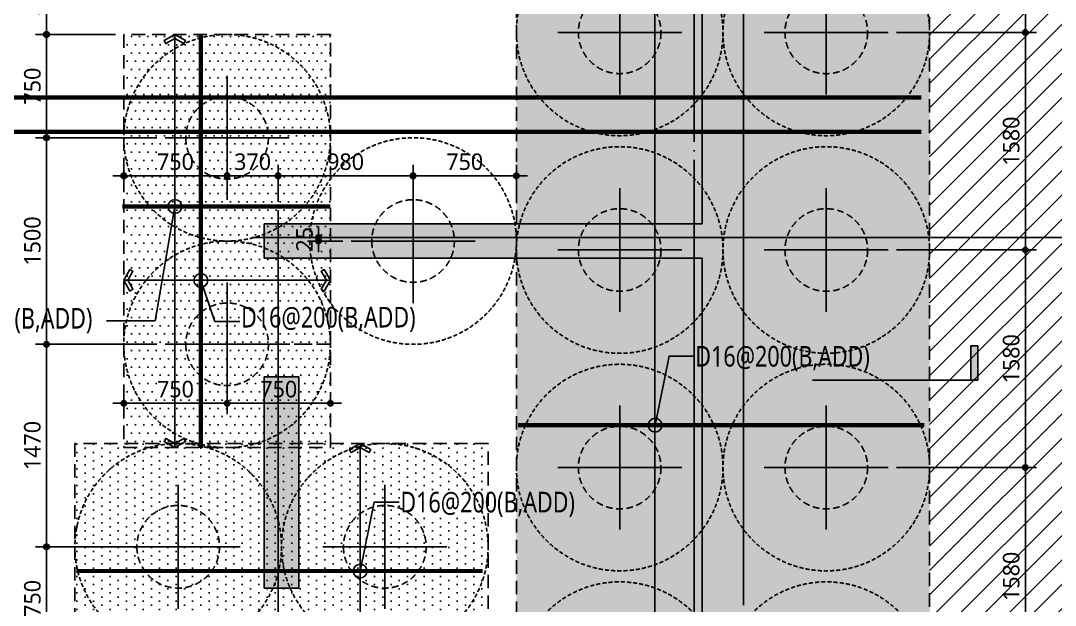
# Model space of a CAD drawing. Header units: millimetres. Extents: x 262481 to 2519995, y -394348 to 364571.
# Drawn here: x 568176 to 575687, y -72152 to -67907 of the extents above; entities that cross this region are included whole.
import ezdxf
from ezdxf.enums import TextEntityAlignment as Align
from ezdxf.xclip import XClip

# ---------------------------------------------------------------- set-up
doc = ezdxf.new("R2010")
doc.units = ezdxf.units.MM
doc.header["$LTSCALE"] = 65
doc.header["$XCLIPFRAME"] = 0
for name, pattern in [('CEN', [62, 60, -1, 0, -1]), ('HID', [2.5, 2, -0.5]), ('HID2', [7.5, 6, -1.5]), ('XS-기초$0$CEN', [62, 60, -1, 0, -1]), ('XS-기초$0$HID', [2.3, 1.5, -0.8])]:
    doc.linetypes.add(name, pattern=pattern)
doc.layers.get('Defpoints').update_dxf_attribs({"color": 145})
for name, color, linetype in [('BAR-B', 2, 'HID2'), ('BAR-T', 2, 'Continuous'), ('CEN', 1, 'CEN'), ('DIM', 7, 'Continuous'), ('DOT', 3, 'Continuous'), ('HAT', 5, 'Continuous'), ('LEADER', 7, 'Continuous'), ('PI', 4, 'HID'), ('SEC', 11, 'Continuous'), ('T', 1, 'Continuous'), ('XS-기초$0$252', 252, 'Continuous'), ('XS-기초$0$CEN', 1, 'XS-기초$0$CEN'), ('XS-기초$0$PILE', 3, 'XS-기초$0$HID'), ('XS-기초$0$WALL', 11, 'Continuous'), ('XS-기초$0$기초연단', 3, 'Continuous'), ('XS-기초$0$보강구간', 6, 'XS-기초$0$HID')]:
    doc.layers.add(name, color=color, linetype=linetype)
doc.layers.add('XS-기초$0$DEFPOINT', color=144, linetype='Continuous', plot=False)
doc.styles.add('맑은고딕', font='malgun.ttf')
doc.dimstyles.new('DIM_40', dxfattribs={"dimscale": 40, "dimtxt": 3, "dimasz": 1, "dimexe": 2, "dimexo": 1.5, "dimgap": 1, "dimtad": 1, "dimdec": 0, "dimzin": 0, "dimdsep": 46, "dimtxsty": '맑은고딕', "dimblk1": 'DIMDOT', "dimblk2": 'DIMDOT', "dimsah": 1, "dimcen": 0.09, "dimdle": 2, "dimclrd": 7, "dimclre": 7, "dimclrt": 6, "dimadec": 0, "dimazin": 0, "dimtfac": 1, "dimtdec": 0, "dimtix": 1, "dimtmove": 2, "dimatfit": 3, "dimldrblk": 'DIMDOT', "dimfxl": 0, "dimtolj": 1, "dimtzin": 0, "dimarcsym": 0})

# ---------------------------------------------------------------- blocks, each defined once
blk = doc.blocks.new('XS-기초$0$PILE-600')
at = {"layer": 'XS-기초$0$DEFPOINT', "color": 173, "linetype": 'XS-기초$0$HID', "ltscale": 0.3}
blk.add_circle((0, 0), 750, dxfattribs=at)
at = {"layer": 'XS-기초$0$PILE', "linetype": 'Continuous'}
for p, q in [((0, -450), (0, 450)), ((-450, 0), (450, 0))]:
    blk.add_line(p, q, dxfattribs=at)
at = {"layer": 'XS-기초$0$PILE', "ltscale": 0.5}
blk.add_circle((0, 0), 300, dxfattribs=at)
blk = doc.blocks.new('XS-기초$0$A$C762E058C')
at = {"layer": 'XS-기초$0$252'}
h = blk.add_hatch(color=256, dxfattribs=at)
h.dxf.hatch_style = 1
h.paths.add_polyline_path([(124805, -55785), (124805, -55985), (123925, -55985), (123925, -56285), (125305, -56285), (125305, -57445), (126255, -57445), (126255, -63825), (124900, -63825), (124900, -64125), (125200, -64125), (125200, -64625), (125700, -64625), (125700, -64125), (126255, -64125), (126255, -65410), (126505, -65410), (126505, -64125), (127860, -64125), (127860, -63825), (126505, -63825), (126505, -57445), (127455, -57445), (127455, -56285), (128835, -56285), (128835, -55985), (127155, -55985), (127155, -57145), (126380, -57145), (125605, -57145), (125605, -55985), (125605, -55785)])
h.paths.add_polyline_path([(106100, -55300), (105300, -55300), (105300, -55800), (106100, -55800)])
h.paths.add_polyline_path([(105600, -63900), (105800, -63900), (105800, -65410), (106100, -65410), (106100, -64125), (107400, -64125), (107400, -63825), (106100, -63825), (106100, -60730), (109280, -60730), (109280, -60480), (106100, -60480), (106100, -56285), (106915, -56285), (106915, -55985), (105800, -55985), (105800, -63100), (105600, -63100)])
h.paths.add_polyline_path([(133680, -63250), (133480, -63250), (133480, -55950), (133680, -55950), (133680, -55150), (133480, -55150), (133480, -54495), (133180, -54495), (133180, -55985), (132365, -55985), (132365, -56285), (133180, -56285), (133180, -60480), (130000, -60480), (130000, -60730), (133180, -60730), (133180, -63825), (131880, -63825), (131880, -64125), (133180, -64125), (133180, -65410), (133480, -65410), (133480, -64050), (133680, -64050)])
h.paths.add_polyline_path([(117700, -64625), (117700, -63825), (117200, -63825), (117200, -64625)], flags=17)
h.paths.add_polyline_path([(109700, -63825), (109200, -63825), (108910, -63825), (108910, -64125), (109200, -64125), (109200, -64625), (109700, -64625)])
h.paths.add_polyline_path([(124075, -54635), (124375, -54635), (124375, -46185), (117850, -46185), (117850, -45985), (117050, -45985), (117050, -46185), (116075, -46185), (116075, -46485), (116525, -46485), (116525, -49385), (116825, -49385), (116825, -46485), (121375, -46485), (121375, -49085), (117935, -49085), (117935, -49385), (121850, -49385), (121850, -49085), (121675, -49085), (121675, -46485), (124075, -46485), (124075, -49085), (123420, -49085), (123420, -49385), (124075, -49385), (124075, -51585), (123475, -51585), (123475, -51885), (124075, -51885), (124075, -54185), (119175, -54185), (119175, -51885), (119875, -51885), (119875, -51585), (118875, -51585), (118875, -54185), (116525, -54185), (116525, -54485), (124075, -54485)])
h.paths.add_polyline_path([(120965, -51885), (122285, -51885), (122285, -51585), (120965, -51585)], flags=17)
h.paths.add_polyline_path([(114725, -53185), (113725, -53185), (113725, -53885), (110505, -53885), (110505, -53185), (109505, -53185), (109505, -53885), (108085, -53885), (108085, -53185), (107085, -53185), (107085, -53885), (105800, -53885), (105800, -54185), (114725, -54185)])
h.paths.add_polyline_path([(113025, -65410), (112775, -65410), (112775, -64125), (111420, -64125), (111420, -63825), (112775, -63825), (112775, -57445), (111825, -57445), (111825, -56285), (110445, -56285), (110445, -55985), (112125, -55985), (112125, -57145), (112900, -57145), (113675, -57145), (113675, -55985), (115355, -55985), (115355, -56285), (113975, -56285), (113975, -57445), (113025, -57445), (113025, -63825), (114380, -63825), (114380, -64125), (113025, -64125)])
h.paths.add_polyline_path([(119765, -65410), (119515, -65410), (119515, -64125), (118400, -64125), (118400, -63825), (119515, -63825), (119515, -60730), (116520, -60730), (116520, -60480), (119515, -60480), (119515, -56285), (118885, -56285), (118885, -55985), (119640, -55985), (120395, -55985), (120395, -56285), (119765, -56285), (119765, -60480), (122760, -60480), (122760, -60730), (119765, -60730), (119765, -63825), (120880, -63825), (120880, -64125), (119765, -64125)])
h.paths.add_polyline_path([(122390, -64125), (122390, -63825), (122790, -63825), (122790, -64125)])
h.paths.add_polyline_path([(122510, -63125), (122760, -63125), (122760, -61590), (122510, -61590)], flags=17)
h.paths.add_polyline_path([(122510, -56985), (122760, -56985), (122760, -57815), (122510, -57815)], flags=17)
h.paths.add_polyline_path([(121905, -56285), (122705, -56285), (122705, -55985), (121905, -55985)])
h.paths.add_polyline_path([(130370, -64125), (130370, -63825), (129970, -63825), (129970, -64125)])
h.paths.add_polyline_path([(130250, -63125), (130000, -63125), (130000, -61590), (130250, -61590)])
h.paths.add_polyline_path([(130250, -56985), (130000, -56985), (130000, -57815), (130250, -57815)])
h.paths.add_polyline_path([(130855, -56285), (130055, -56285), (130055, -55985), (130855, -55985)], flags=17)
h.paths.add_polyline_path([(116890, -64125), (116890, -63825), (116490, -63825), (116490, -64125)])
h.paths.add_polyline_path([(116770, -63125), (116520, -63125), (116520, -61590), (116770, -61590)])
h.paths.add_polyline_path([(116770, -56985), (116520, -56985), (116520, -57815), (116770, -57815)])
h.paths.add_polyline_path([(117375, -56285), (116575, -56285), (116575, -55985), (117375, -55985)])
h.paths.add_polyline_path([(109030, -63125), (109280, -63125), (109280, -61590), (109030, -61590)], flags=17)
h.paths.add_polyline_path([(109030, -56985), (109280, -56985), (109280, -57815), (109030, -57815)], flags=17)
h.paths.add_polyline_path([(108425, -56285), (109225, -56285), (109225, -55985), (108425, -55985)])
h.paths.add_polyline_path([(125850, -47200), (125050, -47200), (125050, -47700), (125850, -47700)])
h.paths.add_polyline_path([(114725, -50300), (113725, -50300), (113725, -51300), (114725, -51300)])
h.paths.add_polyline_path([(110505, -50300), (109505, -50300), (109505, -51300), (110505, -51300)])
h.paths.add_polyline_path([(108085, -50300), (107085, -50300), (107085, -51300), (108085, -51300)])
h.paths.add_polyline_path([(110505, -45410), (109505, -45410), (109505, -44410), (110505, -44410)])
h.paths.add_polyline_path([(108085, -45410), (107085, -45410), (107085, -44410), (108085, -44410)])
h.paths.add_polyline_path([(110505, -48330), (109505, -48330), (109505, -47330), (110505, -47330), (110505, -47705), (113005, -47705), (113005, -46805), (114425, -46805), (114425, -45775), (114725, -45775), (114725, -47105), (113305, -47105), (113305, -47830), (113305, -48555), (114725, -48555), (114725, -49850), (114425, -49850), (114425, -48855), (113005, -48855), (113005, -47955), (110505, -47955)])
h.paths.add_polyline_path([(108085, -48330), (107085, -48330), (107085, -47955), (105800, -47955), (105800, -47705), (107085, -47705), (107085, -47330), (108085, -47330)])
h.paths.add_polyline_path([(113725, -44360), (113725, -44610), (113095, -44610), (113095, -44360)])
h.paths.add_polyline_path([(114425, -43755), (114425, -44555), (114725, -44555), (114725, -43755)])
h.paths.add_polyline_path([(133850, -47200), (133050, -47200), (133050, -47700), (133850, -47700)])
h.paths.add_polyline_path([(125850, -39100), (125050, -39100), (125050, -39600), (125850, -39600)])
h.paths.add_polyline_path([(117850, -39100), (117050, -39100), (117050, -39600), (117850, -39600)], flags=17)
h.paths.add_polyline_path([(117485, -34200), (117485, -34500), (118975, -34500), (118975, -36300), (116075, -36300), (116075, -36600), (119275, -36600), (119275, -29350), (105800, -29350), (105800, -29650), (107085, -29650), (107085, -30350), (108085, -30350), (108085, -29650), (109505, -29650), (109505, -30350), (110505, -30350), (110505, -29650), (114425, -29650), (114425, -30465), (114725, -30465), (114725, -29650), (116075, -29650), (116075, -35190), (116375, -35190), (116375, -29650), (118975, -29650), (118975, -34200)])
h.paths.add_polyline_path([(110505, -41290), (109505, -41290), (109505, -42290), (110505, -42290), (110505, -41915), (114425, -41915), (114425, -42545), (114725, -42545), (114725, -41790), (114725, -41035), (114425, -41035), (114425, -41665), (110505, -41665)])
h.paths.add_polyline_path([(108085, -41290), (107085, -41290), (107085, -41665), (105800, -41665), (105800, -41915), (107085, -41915), (107085, -42290), (108085, -42290)])
h.paths.add_polyline_path([(110505, -38170), (109505, -38170), (109505, -39170), (110505, -39170)])
h.paths.add_polyline_path([(108085, -38170), (107085, -38170), (107085, -39170), (108085, -39170)])
h.paths.add_polyline_path([(110505, -36250), (109505, -36250), (109505, -35250), (110505, -35250), (110505, -35625), (113005, -35625), (113005, -34725), (114425, -34725), (114425, -33695), (114725, -33695), (114725, -35025), (113305, -35025), (113305, -35750), (113305, -36475), (114725, -36475), (114725, -37805), (114425, -37805), (114425, -36775), (113005, -36775), (113005, -35875), (110505, -35875)])
h.paths.add_polyline_path([(108085, -36250), (107085, -36250), (107085, -35875), (105800, -35875), (105800, -35625), (107085, -35625), (107085, -35250), (108085, -35250)])
h.paths.add_polyline_path([(110505, -33330), (109505, -33330), (109505, -32330), (110505, -32330)], flags=17)
h.paths.add_polyline_path([(108085, -33330), (107085, -33330), (107085, -32330), (108085, -32330)], flags=17)
h.paths.add_polyline_path([(113725, -39220), (113725, -38970), (113095, -38970), (113095, -39220)])
h.paths.add_polyline_path([(114425, -39825), (114425, -39025), (114725, -39025), (114725, -39825)])
h.paths.add_polyline_path([(113725, -32280), (113725, -32530), (113095, -32530), (113095, -32280)], flags=17)
h.paths.add_polyline_path([(114425, -31675), (114425, -32475), (114725, -32475), (114725, -31675)], flags=17)
edge = h.paths.add_edge_path()
edge.add_line((121375, -49385), (121850, -49385))
edge.add_line((116075, -34200), (116075, -34500))
blk = doc.blocks.new('XS-기초')
at = {"layer": 'XS-기초$0$CEN'}
for p, q in [((251430, 142315), (251430, 132890)), ((248410, 137920), (248410, 132890)), ((251430, 137720), (248220, 137720))]:
    blk.add_line(p, q, dxfattribs=at)
at = {"layer": 'XS-기초$0$WALL'}
for p, q in [((251790, 142350), (251790, 135050)), ((251490, 142015), (251490, 137820)), ((251490, 137820), (248310, 137820)), ((248310, 137570), (248310, 137820)), ((251490, 137570), (248310, 137570)), ((251490, 137570), (251490, 134475)), ((248310, 135175), (248310, 136710)), ((248560, 136710), (248310, 136710)), ((248560, 135175), (248560, 136710)), ((248560, 135175), (248310, 135175))]:
    blk.add_line(p, q, dxfattribs=at)
at = {"layer": 'XS-기초$0$기초연단', "linetype": 'XS-기초$0$HID'}
blk.add_line((253140, 144705), (253140, 132140), dxfattribs=at)
at = {"layer": 'XS-기초$0$보강구간'}
for points in [[(253140, 132140), (250140, 132140), (250140, 144705), (253140, 144705)], [(247290, 139195), (247290, 136195), (248790, 136195), (248790, 139195)], [(246935, 134725), (249935, 134725), (249935, 136225), (246935, 136225)]]:
    blk.add_lwpolyline(points, close=True, dxfattribs=at)
at = {"layer": 'XS-기초$0$252'}
blk.add_blockref('XS-기초$0$A$C762E058C', (118310, 198300), dxfattribs=at)
at = {"layer": 'XS-기초$0$PILE'}
for p in [(250890, 139210), (252390, 139210), (250890, 137630), (252390, 137630), (250890, 136050), (252390, 136050), (250890, 134470), (252390, 134470)]:
    blk.add_blockref('XS-기초$0$PILE-600', p, dxfattribs=at)
at = {"layer": 'XS-기초$0$PILE', "xscale": -1, "rotation": 359.9999999999993}
for p in [(248040, 138445), (249390, 137695), (248040, 136945), (247685, 135475), (249185, 135475)]:
    blk.add_blockref('XS-기초$0$PILE-600', p, dxfattribs=at)
blk = doc.blocks.new('DIMDOT')
at = {"layer": 'DIM', "linetype": 'Continuous'}
blk.add_line((-2, 0), (2, 0), dxfattribs=at)
for radius in [0.5, 0.25]:
    blk.add_circle((0, 0), radius, dxfattribs=at)
blk = doc.blocks.new('*D419')
at = {"layer": 'Defpoints', "color": 0, "linetype": 'Continuous', "transparency": 16777216}
for p in [(574474.3, -71151.6), (574534.3, -72731.6), (575469.2, -72731.6)]:
    blk.add_point(p, dxfattribs=at)
at = {"layer": 'DIM', "color": 7, "linetype": 'Continuous', "lineweight": -2, "transparency": 16777216}
for p, q in [((574534.3, -71151.6), (575549.2, -71151.6)), ((575469.2, -71191.6), (575469.2, -72691.6)), ((574594.3, -72731.6), (575549.2, -72731.6))]:
    blk.add_line(p, q, dxfattribs=at)
at = {"layer": 'DIM', "color": 7, "linetype": 'Continuous', "lineweight": -2, "transparency": 16777216, "xscale": 40, "yscale": 40, "zscale": 40}
for p, rotation in [((575469.2, -71151.6), 90), ((575469.2, -72731.6), 270)]:
    blk.add_blockref('DIMDOT', p, dxfattribs=dict(at, rotation=rotation))
at = {"layer": 'DIM', "color": 6, "linetype": 'Continuous', "transparency": 16777216, "insert": (575366.9, -71941.6), "char_height": 120, "attachment_point": 5, "rotation": 90, "style": '맑은고딕'}
blk.add_mtext('\\A1;1580', dxfattribs=at)
blk = doc.blocks.new('*D420')
at = {"layer": 'Defpoints', "color": 0, "linetype": 'Continuous', "transparency": 16777216}
for p in [(574474.3, -69571.6), (575469.2, -69571.6), (574474.3, -71151.6)]:
    blk.add_point(p, dxfattribs=at)
at = {"layer": 'DIM', "color": 7, "linetype": 'Continuous', "lineweight": -2, "transparency": 16777216}
for p, q in [((574534.3, -69571.6), (575549.2, -69571.6)), ((575469.2, -71111.6), (575469.2, -69611.6)), ((574534.3, -71151.6), (575549.2, -71151.6))]:
    blk.add_line(p, q, dxfattribs=at)
at = {"layer": 'DIM', "color": 7, "linetype": 'Continuous', "lineweight": -2, "transparency": 16777216, "xscale": 40, "yscale": 40, "zscale": 40}
for p, rotation in [((575469.2, -69571.6), 90), ((575469.2, -71151.6), 270)]:
    blk.add_blockref('DIMDOT', p, dxfattribs=dict(at, rotation=rotation))
at = {"layer": 'DIM', "color": 6, "linetype": 'Continuous', "transparency": 16777216, "insert": (575366.9, -70361.6), "char_height": 120, "attachment_point": 5, "rotation": 90, "style": '맑은고딕'}
blk.add_mtext('\\A1;1580', dxfattribs=at)
blk = doc.blocks.new('*D421')
at = {"layer": 'Defpoints', "color": 0, "linetype": 'Continuous', "transparency": 16777216}
for p in [(574474.3, -67991.6), (575469.2, -67991.6), (574474.3, -69571.6)]:
    blk.add_point(p, dxfattribs=at)
at = {"layer": 'DIM', "color": 7, "linetype": 'Continuous', "lineweight": -2, "transparency": 16777216}
for p, q in [((574534.3, -67991.6), (575549.2, -67991.6)), ((575469.2, -69531.6), (575469.2, -68031.6)), ((574534.3, -69571.6), (575549.2, -69571.6))]:
    blk.add_line(p, q, dxfattribs=at)
at = {"layer": 'DIM', "color": 7, "linetype": 'Continuous', "lineweight": -2, "transparency": 16777216, "xscale": 40, "yscale": 40, "zscale": 40}
for p, rotation in [((575469.2, -67991.6), 90), ((575469.2, -69571.6), 270)]:
    blk.add_blockref('DIMDOT', p, dxfattribs=dict(at, rotation=rotation))
at = {"layer": 'DIM', "color": 6, "linetype": 'Continuous', "transparency": 16777216, "insert": (575366.9, -68781.6), "char_height": 120, "attachment_point": 5, "rotation": 90, "style": '맑은고딕'}
blk.add_mtext('\\A1;1580', dxfattribs=at)
blk = doc.blocks.new('*D422')
at = {"layer": 'Defpoints', "color": 0, "linetype": 'Continuous', "transparency": 16777216}
for p in [(574474.3, -66411.6), (575469.2, -66411.6), (574474.3, -67991.6)]:
    blk.add_point(p, dxfattribs=at)
at = {"layer": 'DIM', "color": 7, "linetype": 'Continuous', "lineweight": -2, "transparency": 16777216}
for p, q in [((574534.3, -66411.6), (575549.2, -66411.6)), ((575469.2, -67951.6), (575469.2, -66451.6)), ((574534.3, -67991.6), (575549.2, -67991.6))]:
    blk.add_line(p, q, dxfattribs=at)
at = {"layer": 'DIM', "color": 7, "linetype": 'Continuous', "lineweight": -2, "transparency": 16777216, "xscale": 40, "yscale": 40, "zscale": 40}
for p, rotation in [((575469.2, -66411.6), 90), ((575469.2, -67991.6), 270)]:
    blk.add_blockref('DIMDOT', p, dxfattribs=dict(at, rotation=rotation))
at = {"layer": 'DIM', "color": 6, "linetype": 'Continuous', "transparency": 16777216, "insert": (575366.9, -67201.6), "char_height": 120, "attachment_point": 5, "rotation": 90, "style": '맑은고딕'}
blk.add_mtext('\\A1;1580', dxfattribs=at)
blk = doc.blocks.new('*D502')
at = {"layer": 'Defpoints', "color": 0, "linetype": 'Continuous', "transparency": 16777216}
for p in [(568363.2, -68756.6), (569224.3, -68756.6), (569224.3, -70256.6)]:
    blk.add_point(p, dxfattribs=at)
at = {"layer": 'DIM', "color": 7, "linetype": 'Continuous', "lineweight": -2, "transparency": 16777216}
for p, q in [((569164.3, -68756.6), (568283.2, -68756.6)), ((568363.2, -70216.6), (568363.2, -68796.6)), ((569164.3, -70256.6), (568283.2, -70256.6))]:
    blk.add_line(p, q, dxfattribs=at)
at = {"layer": 'DIM', "color": 7, "linetype": 'Continuous', "lineweight": -2, "transparency": 16777216, "xscale": 40, "yscale": 40, "zscale": 40}
for p, rotation in [((568363.2, -68756.6), 90), ((568363.2, -70256.6), 270)]:
    blk.add_blockref('DIMDOT', p, dxfattribs=dict(at, rotation=rotation))
at = {"layer": 'DIM', "color": 6, "linetype": 'Continuous', "transparency": 16777216, "insert": (568260.9, -69506.6), "char_height": 120, "attachment_point": 5, "rotation": 90, "style": '맑은고딕'}
blk.add_mtext('\\A1;1500', dxfattribs=at)
blk = doc.blocks.new('*D503')
at = {"layer": 'Defpoints', "color": 0, "linetype": 'Continuous', "transparency": 16777216}
for p in [(569224.3, -70256.6), (568363.2, -71726.6), (569224.3, -71726.6)]:
    blk.add_point(p, dxfattribs=at)
at = {"layer": 'DIM', "color": 7, "linetype": 'Continuous', "lineweight": -2, "transparency": 16777216}
for p, q in [((569164.3, -70256.6), (568283.2, -70256.6)), ((568363.2, -70296.6), (568363.2, -71686.6)), ((569164.3, -71726.6), (568283.2, -71726.6))]:
    blk.add_line(p, q, dxfattribs=at)
at = {"layer": 'DIM', "color": 7, "linetype": 'Continuous', "lineweight": -2, "transparency": 16777216, "xscale": 40, "yscale": 40, "zscale": 40}
for p, rotation in [((568363.2, -70256.6), 90), ((568363.2, -71726.6), 270)]:
    blk.add_blockref('DIMDOT', p, dxfattribs=dict(at, rotation=rotation))
at = {"layer": 'DIM', "color": 6, "linetype": 'Continuous', "transparency": 16777216, "insert": (568260.9, -70991.6), "char_height": 120, "attachment_point": 5, "rotation": 90, "style": '맑은고딕'}
blk.add_mtext('\\A1;1470', dxfattribs=at)
blk = doc.blocks.new('*D504')
at = {"layer": 'Defpoints', "color": 0, "linetype": 'Continuous', "transparency": 16777216}
for p in [(569164.3, -71726.6), (568363.2, -72476.6), (568569.3, -72476.6)]:
    blk.add_point(p, dxfattribs=at)
at = {"layer": 'DIM', "color": 7, "linetype": 'Continuous', "lineweight": -2, "transparency": 16777216}
for p, q in [((569104.3, -71726.6), (568283.2, -71726.6)), ((568363.2, -71766.6), (568363.2, -72436.6)), ((568509.3, -72476.6), (568283.2, -72476.6))]:
    blk.add_line(p, q, dxfattribs=at)
at = {"layer": 'DIM', "color": 7, "linetype": 'Continuous', "lineweight": -2, "transparency": 16777216, "xscale": 40, "yscale": 40, "zscale": 40}
for p, rotation in [((568363.2, -71726.6), 90), ((568363.2, -72476.6), 270)]:
    blk.add_blockref('DIMDOT', p, dxfattribs=dict(at, rotation=rotation))
at = {"layer": 'DIM', "color": 6, "linetype": 'Continuous', "transparency": 16777216, "insert": (568261.2, -72101.6), "char_height": 120, "attachment_point": 5, "rotation": 90, "style": '맑은고딕'}
blk.add_mtext('\\A1;750', dxfattribs=at)
blk = doc.blocks.new('*D506')
at = {"layer": 'Defpoints', "color": 0, "linetype": 'Continuous', "transparency": 16777216}
for p in [(568363.2, -68006.7), (568924.3, -68006.7), (569224.3, -68756.6)]:
    blk.add_point(p, dxfattribs=at)
at = {"layer": 'DIM', "color": 7, "linetype": 'Continuous', "lineweight": -2, "transparency": 16777216}
for p, q in [((568864.3, -68006.7), (568283.2, -68006.7)), ((568363.2, -68716.6), (568363.2, -68046.7)), ((569164.3, -68756.6), (568283.2, -68756.6))]:
    blk.add_line(p, q, dxfattribs=at)
at = {"layer": 'DIM', "color": 7, "linetype": 'Continuous', "lineweight": -2, "transparency": 16777216, "xscale": 40, "yscale": 40, "zscale": 40}
for p, rotation in [((568363.2, -68006.7), 90), ((568363.2, -68756.6), 270)]:
    blk.add_blockref('DIMDOT', p, dxfattribs=dict(at, rotation=rotation))
at = {"layer": 'DIM', "color": 6, "linetype": 'Continuous', "transparency": 16777216, "insert": (568261.2, -68381.7), "char_height": 120, "attachment_point": 5, "rotation": 90, "style": '맑은고딕'}
blk.add_mtext('\\A1;750', dxfattribs=at)
blk = doc.blocks.new('*D507')
at = {"layer": 'Defpoints', "color": 0, "linetype": 'Continuous', "transparency": 16777216}
for p in [(568363.2, -67466.6), (568569.3, -67466.6), (568924.3, -68006.7)]:
    blk.add_point(p, dxfattribs=at)
at = {"layer": 'DIM', "color": 7, "linetype": 'Continuous', "lineweight": -2, "transparency": 16777216}
for p, q in [((568509.3, -67466.6), (568283.2, -67466.6)), ((568363.2, -67966.7), (568363.2, -67506.6)), ((568864.3, -68006.7), (568283.2, -68006.7))]:
    blk.add_line(p, q, dxfattribs=at)
at = {"layer": 'DIM', "color": 7, "linetype": 'Continuous', "lineweight": -2, "transparency": 16777216, "xscale": 40, "yscale": 40, "zscale": 40}
for p, rotation in [((568363.2, -67466.6), 90), ((568363.2, -68006.7), 270)]:
    blk.add_blockref('DIMDOT', p, dxfattribs=dict(at, rotation=rotation))
at = {"layer": 'DIM', "color": 6, "linetype": 'Continuous', "transparency": 16777216, "insert": (568261.2, -67736.7), "char_height": 120, "attachment_point": 5, "rotation": 90, "style": '맑은고딕'}
blk.add_mtext('\\A1;540', dxfattribs=at)
blk = doc.blocks.new('*D515')
at = {"layer": 'Defpoints', "color": 0, "linetype": 'Continuous', "transparency": 16777216}
for p in [(569674.3, -69033.3), (569674.3, -69206.6), (570044.3, -69281.6)]:
    blk.add_point(p, dxfattribs=at)
at = {"layer": 'DIM', "color": 7, "linetype": 'Continuous', "lineweight": -2, "transparency": 16777216}
for p, q in [((569674.3, -69146.6), (569674.3, -68953.3)), ((570044.3, -69221.6), (570044.3, -68953.3)), ((570004.3, -69033.3), (569714.3, -69033.3))]:
    blk.add_line(p, q, dxfattribs=at)
at = {"layer": 'DIM', "color": 7, "linetype": 'Continuous', "lineweight": -2, "transparency": 16777216, "xscale": 40, "yscale": 40, "zscale": 40, "rotation": 180}
blk.add_blockref('DIMDOT', (569674.3, -69033.3), dxfattribs=at)
at = {"layer": 'DIM', "color": 7, "linetype": 'Continuous', "lineweight": -2, "transparency": 16777216, "xscale": 40, "yscale": 40, "zscale": 40}
blk.add_blockref('DIMDOT', (570044.3, -69033.3), dxfattribs=at)
at = {"layer": 'DIM', "color": 6, "linetype": 'Continuous', "transparency": 16777216, "insert": (569859.3, -68931.3), "char_height": 120, "attachment_point": 5, "style": '맑은고딕'}
blk.add_mtext('\\A1;370', dxfattribs=at)
blk = doc.blocks.new('*D516')
at = {"layer": 'Defpoints', "color": 0, "linetype": 'Continuous', "transparency": 16777216}
for p in [(571024.3, -69033.3), (570044.3, -69281.6), (571024.3, -69281.6)]:
    blk.add_point(p, dxfattribs=at)
at = {"layer": 'DIM', "color": 7, "linetype": 'Continuous', "lineweight": -2, "transparency": 16777216}
for p, q in [((570044.3, -69221.6), (570044.3, -68953.3)), ((571024.3, -69221.6), (571024.3, -68953.3)), ((570084.3, -69033.3), (570984.3, -69033.3))]:
    blk.add_line(p, q, dxfattribs=at)
at = {"layer": 'DIM', "color": 7, "linetype": 'Continuous', "lineweight": -2, "transparency": 16777216, "xscale": 40, "yscale": 40, "zscale": 40, "rotation": 180}
blk.add_blockref('DIMDOT', (570044.3, -69033.3), dxfattribs=at)
at = {"layer": 'DIM', "color": 7, "linetype": 'Continuous', "lineweight": -2, "transparency": 16777216, "xscale": 40, "yscale": 40, "zscale": 40}
blk.add_blockref('DIMDOT', (571024.3, -69033.3), dxfattribs=at)
at = {"layer": 'DIM', "color": 6, "linetype": 'Continuous', "transparency": 16777216, "insert": (570534.3, -68931.3), "char_height": 120, "attachment_point": 5, "style": '맑은고딕'}
blk.add_mtext('\\A1;980', dxfattribs=at)
blk = doc.blocks.new('*D517')
at = {"layer": 'Defpoints', "color": 0, "linetype": 'Continuous', "transparency": 16777216}
for p in [(571774.3, -69033.3), (571024.3, -69281.6), (571774.3, -69281.6)]:
    blk.add_point(p, dxfattribs=at)
at = {"layer": 'DIM', "color": 7, "linetype": 'Continuous', "lineweight": -2, "transparency": 16777216}
for p, q in [((571024.3, -69221.6), (571024.3, -68953.3)), ((571774.3, -69221.6), (571774.3, -68953.3)), ((571064.3, -69033.3), (571734.3, -69033.3))]:
    blk.add_line(p, q, dxfattribs=at)
at = {"layer": 'DIM', "color": 7, "linetype": 'Continuous', "lineweight": -2, "transparency": 16777216, "xscale": 40, "yscale": 40, "zscale": 40, "rotation": 180}
blk.add_blockref('DIMDOT', (571024.3, -69033.3), dxfattribs=at)
at = {"layer": 'DIM', "color": 7, "linetype": 'Continuous', "lineweight": -2, "transparency": 16777216, "xscale": 40, "yscale": 40, "zscale": 40}
blk.add_blockref('DIMDOT', (571774.3, -69033.3), dxfattribs=at)
at = {"layer": 'DIM', "color": 6, "linetype": 'Continuous', "transparency": 16777216, "insert": (571399.3, -68931.3), "char_height": 120, "attachment_point": 5, "style": '맑은고딕'}
blk.add_mtext('\\A1;750', dxfattribs=at)
blk = doc.blocks.new('*D518')
at = {"layer": 'Defpoints', "color": 0, "linetype": 'Continuous', "transparency": 16777216}
for p in [(568924.3, -69033.3), (568924.3, -69146.6), (569674.3, -69146.6)]:
    blk.add_point(p, dxfattribs=at)
at = {"layer": 'DIM', "color": 7, "linetype": 'Continuous', "lineweight": -2, "transparency": 16777216}
for p, q in [((568924.3, -69086.6), (568924.3, -68953.3)), ((569674.3, -69086.6), (569674.3, -68953.3)), ((569634.3, -69033.3), (568964.3, -69033.3))]:
    blk.add_line(p, q, dxfattribs=at)
at = {"layer": 'DIM', "color": 7, "linetype": 'Continuous', "lineweight": -2, "transparency": 16777216, "xscale": 40, "yscale": 40, "zscale": 40, "rotation": 180}
blk.add_blockref('DIMDOT', (568924.3, -69033.3), dxfattribs=at)
at = {"layer": 'DIM', "color": 7, "linetype": 'Continuous', "lineweight": -2, "transparency": 16777216, "xscale": 40, "yscale": 40, "zscale": 40}
blk.add_blockref('DIMDOT', (569674.3, -69033.3), dxfattribs=at)
at = {"layer": 'DIM', "color": 6, "linetype": 'Continuous', "transparency": 16777216, "insert": (569299.3, -68931.3), "char_height": 120, "attachment_point": 5, "style": '맑은고딕'}
blk.add_mtext('\\A1;750', dxfattribs=at)
blk = doc.blocks.new('*D519')
at = {"layer": 'Defpoints', "color": 0, "linetype": 'Continuous', "transparency": 16777216}
for p in [(570338.5, -69481.6), (570574.3, -69481.6), (570574.3, -69506.6)]:
    blk.add_point(p, dxfattribs=at)
at = {"layer": 'DIM', "color": 7, "linetype": 'Continuous', "lineweight": -2, "transparency": 16777216}
for p, q in [((570338.5, -69441.6), (570338.5, -69401.6)), ((570514.3, -69481.6), (570258.5, -69481.6)), ((570514.3, -69506.6), (570258.5, -69506.6)), ((570338.5, -69506.6), (570338.5, -69481.6)), ((570338.5, -69546.6), (570338.5, -69586.6))]:
    blk.add_line(p, q, dxfattribs=at)
at = {"layer": 'DIM', "color": 7, "linetype": 'Continuous', "lineweight": -2, "transparency": 16777216, "xscale": 40, "yscale": 40, "zscale": 40}
for p, rotation in [((570338.5, -69481.6), 270), ((570338.5, -69506.6), 90)]:
    blk.add_blockref('DIMDOT', p, dxfattribs=dict(at, rotation=rotation))
at = {"layer": 'DIM', "color": 6, "linetype": 'Continuous', "transparency": 16777216, "insert": (570236.5, -69494.1), "char_height": 120, "attachment_point": 5, "rotation": 90, "style": '맑은고딕'}
blk.add_mtext('\\A1;25', dxfattribs=at)
blk = doc.blocks.new('*D521')
at = {"layer": 'Defpoints', "color": 0, "linetype": 'Continuous', "transparency": 16777216}
for p in [(569674.3, -70706.6), (570424.3, -70684.7), (570424.3, -70706.6)]:
    blk.add_point(p, dxfattribs=at)
at = {"layer": 'DIM', "color": 7, "linetype": 'Continuous', "lineweight": -2, "transparency": 16777216}
for p, q in [((569674.3, -70646.6), (569674.3, -70604.7)), ((570424.3, -70646.6), (570424.3, -70604.7)), ((569714.3, -70684.7), (570384.3, -70684.7))]:
    blk.add_line(p, q, dxfattribs=at)
at = {"layer": 'DIM', "color": 7, "linetype": 'Continuous', "lineweight": -2, "transparency": 16777216, "xscale": 40, "yscale": 40, "zscale": 40, "rotation": 180}
blk.add_blockref('DIMDOT', (569674.3, -70684.7), dxfattribs=at)
at = {"layer": 'DIM', "color": 7, "linetype": 'Continuous', "lineweight": -2, "transparency": 16777216, "xscale": 40, "yscale": 40, "zscale": 40}
blk.add_blockref('DIMDOT', (570424.3, -70684.7), dxfattribs=at)
at = {"layer": 'DIM', "color": 6, "linetype": 'Continuous', "transparency": 16777216, "insert": (570049.3, -70582.7), "char_height": 120, "attachment_point": 5, "style": '맑은고딕'}
blk.add_mtext('\\A1;750', dxfattribs=at)
blk = doc.blocks.new('*D522')
at = {"layer": 'Defpoints', "color": 0, "linetype": 'Continuous', "transparency": 16777216}
for p in [(568924.3, -70556.6), (569674.3, -70556.6), (568924.3, -70684.7)]:
    blk.add_point(p, dxfattribs=at)
at = {"layer": 'DIM', "color": 7, "linetype": 'Continuous', "lineweight": -2, "transparency": 16777216}
for p, q in [((568924.3, -70616.6), (568924.3, -70764.7)), ((569674.3, -70616.6), (569674.3, -70764.7)), ((569634.3, -70684.7), (568964.3, -70684.7))]:
    blk.add_line(p, q, dxfattribs=at)
at = {"layer": 'DIM', "color": 7, "linetype": 'Continuous', "lineweight": -2, "transparency": 16777216, "xscale": 40, "yscale": 40, "zscale": 40, "rotation": 180}
blk.add_blockref('DIMDOT', (568924.3, -70684.7), dxfattribs=at)
at = {"layer": 'DIM', "color": 7, "linetype": 'Continuous', "lineweight": -2, "transparency": 16777216, "xscale": 40, "yscale": 40, "zscale": 40}
blk.add_blockref('DIMDOT', (569674.3, -70684.7), dxfattribs=at)
at = {"layer": 'DIM', "color": 6, "linetype": 'Continuous', "transparency": 16777216, "insert": (569299.3, -70582.7), "char_height": 120, "attachment_point": 5, "style": '맑은고딕'}
blk.add_mtext('\\A1;750', dxfattribs=at)
blk = doc.blocks.new('단면기호')
at = {"layer": 'SEC'}
blk.add_hatch(color=2, dxfattribs=at).paths.add_polyline_path([(-0.83, 0), (0, 0), (0, 4.17), (-0.83, 4.17)])
at = {"layer": 'SEC', "color": 2}
blk.add_line((-0.83, 0), (0, 0), dxfattribs=at)
blk.add_lwpolyline([(-20, 0), (0, 0), (0, 4.17), (-0.83, 4.17), (-0.83, 0)], dxfattribs=at)

msp = doc.modelspace()

# ---------------------------------------------------------------- hatches: boundary and pattern name
at = {"layer": 'DOT'}
h = msp.add_hatch(dxfattribs=at)
h.set_pattern_fill('DOTS', color=256, scale=60, angle=-90, style=0)
h.set_pattern_definition([(270, (408589.29, -292361.65), (60, -30), [0, -60])])
h.paths.add_polyline_path([(574774.3, -75061.6), (571774.3, -75061.6), (571774.3, -62496.6), (574774.3, -62496.6)])
h = msp.add_hatch(dxfattribs=at)
h.set_pattern_fill('DOTS', color=256, scale=60, angle=-180, style=0)
h.set_pattern_definition([(180, (340559.29, 95178.35), (-30, -60), [0, -60])])
h.paths.add_polyline_path([(568924.3, -71006.6), (568924.3, -68006.6), (570424.3, -68006.6), (570424.3, -71006.6)])
h = msp.add_hatch(dxfattribs=at)
h.set_pattern_fill('DOTS', color=256, scale=60, angle=-90, style=0)
h.set_pattern_definition([(270, (405384.29, -300841.65), (60, -30), [0, -60])])
h.paths.add_polyline_path([(571569.3, -72476.6), (568569.3, -72476.6), (568569.3, -70976.6), (571569.3, -70976.6)])
at = {"layer": 'HAT'}
h = msp.add_hatch(dxfattribs=at)
h.set_pattern_fill('ANSI31', color=8, scale=1000)
h.set_pattern_definition([(45, (235484.29, -302471.65), (-88.388348, 88.388348), [])])
h.paths.add_polyline_path([(572644.3, -76311.6), (572644.3, -75061.6), (574774.3, -75061.6), (574774.3, -62496.6), (571774.3, -62496.6), (571774.3, -64286.6), (565669.3, -64286.6), (565669.3, -61746.6), (576064.3, -61746.6), (576064.3, -76311.6)])

# ---------------------------------------------------------------- linework, layer by layer
at = {"layer": 'BAR-B', "const_width": 30}
for points in [[(569484, -71009.5), (569484, -68006.7)], [(544454.3, -68714.1), (574714.3, -68714.1)], [(568912.9, -69255.7), (570424.3, -69255.7)], [(571785.1, -70843.9), (574735.1, -70843.9)], [(568580.1, -71902.9), (571530.1, -71902.9)]]:
    msp.add_lwpolyline(points, dxfattribs=at)
at = {"layer": 'BAR-T', "const_width": 30}
msp.add_lwpolyline([(544454.3, -68464.1), (574714.3, -68464.1)], dxfattribs=at)
at = {"layer": 'CEN'}
msp.add_line((573064.3, -69481.6), (580564.3, -69481.6), dxfattribs=at)
at = {"layer": 'LEADER'}
for p, q in [((569295.6, -69255.7), (569151.9, -70085.6)), ((569151.9, -70085.6), (568798.6, -70085.6))]:
    msp.add_line(p, q, dxfattribs=at)
for points in [[(572780.5, -62496.6), (572858.5, -62541.2), (572846.1, -62562.9), (572780.5, -62525.4), (572715, -62562.9), (572702.4, -62541.3), (572780.5, -62496.6), (572780.5, -75061.6), (572702.4, -75017), (572715, -74995.4), (572780.5, -75032.9), (572846.1, -74995.4), (572858.5, -75017.1), (572780.5, -75061.6)], [(569294.8, -68006.6), (569372.8, -68051.2), (569360.4, -68072.9), (569294.8, -68035.4), (569229.2, -68072.9), (569216.7, -68051.3), (569294.8, -68006.6), (569294.8, -71006.6), (569216.7, -70962), (569229.2, -70940.4), (569294.8, -70977.9), (569360.4, -70940.4), (569372.8, -70962.1), (569294.8, -71006.6)], [(570424.3, -69791.8), (570379.7, -69869.7), (570358, -69857.3), (570395.5, -69791.8), (570358, -69726.2), (570379.6, -69713.6), (570424.3, -69791.8), (568924.3, -69791.8), (568968.9, -69713.6), (568990.6, -69726.2), (568953.1, -69791.8), (568990.6, -69857.3), (568968.8, -69869.7), (568924.3, -69791.8)], [(569484, -69792.3), (569585.9, -70090.4), (569766, -70090.4)], [(572781.3, -70843.9), (572883.2, -70343.4), (573063.3, -70343.4)], [(570639.7, -70976.6), (570717.7, -71021.2), (570705.3, -71042.9), (570639.7, -71005.4), (570574.1, -71042.9), (570561.5, -71021.3), (570639.7, -70976.6), (570639.7, -72476.6), (570561.5, -72432), (570574.1, -72410.4), (570639.7, -72447.9), (570705.3, -72410.4), (570717.7, -72432.1), (570639.7, -72476.6)], [(570640.5, -71902.9), (570742.4, -71402.4), (570922.5, -71402.4)]]:
    msp.add_lwpolyline(points, dxfattribs=at)
for centre in [(569295.6, -69255.7), (569484, -69792.3), (572781.3, -70843.9), (570640.5, -71902.9)]:
    msp.add_circle(centre, 50, dxfattribs=at)
at = {"layer": 'PI'}
msp.add_line((569674.3, -70256.6), (570424.3, -70256.6), dxfattribs=at)

# ---------------------------------------------------------------- block references
ref = msp.add_blockref('XS-기초', (321634.3, -207201.6))
XClip(ref).set_block_clipping_path([(221470.0000000022, 130890.0000000024), (254429.9999999936, 145455.0000000008)])
at = {"layer": 'SEC', "xscale": 60, "yscale": 60, "zscale": 60}
msp.add_blockref('단면기호', (575123.4, -70517.7), dxfattribs=at)

# ---------------------------------------------------------------- texts
at = {"layer": 'T', "style": '맑은고딕', "width": 0.8}
for p in [(567429.4, -70067.8), (569776, -70059.6), (573073.3, -70343.4), (570932.5, -71402.4)]:
    msp.add_text('D16@200(B,ADD)', height=150, dxfattribs=at).set_placement(p, align=Align.MIDDLE_LEFT)

# ---------------------------------------------------------------- dimensions: what is measured, and where the dimension line sits
at = {"layer": 'DIM', "linetype": 'Continuous'}
for base, p1, p2, picture, middle in [((575469.2, -66411.6), (574474.3, -67991.6), (574474.3, -66411.6), '*D422', (575366.9, -67201.6)), ((568363.2, -67466.6), (568924.3, -68006.7), (568569.3, -67466.6), '*D507', (568261.2, -67736.7)), ((568363.2, -68006.7), (569224.3, -68756.6), (568924.3, -68006.7), '*D506', (568261.2, -68381.7)), ((575469.2, -67991.6), (574474.3, -69571.6), (574474.3, -67991.6), '*D421', (575366.9, -68781.6)), ((568363.2, -68756.6), (569224.3, -70256.6), (569224.3, -68756.6), '*D502', (568260.9, -69506.6)), ((570338.5, -69481.6), (570574.3, -69506.6), (570574.3, -69481.6), '*D519', (570236.5, -69494.1)), ((575469.2, -69571.6), (574474.3, -71151.6), (574474.3, -69571.6), '*D420', (575366.9, -70361.6)), ((568363.2, -71726.6), (569224.3, -70256.6), (569224.3, -71726.6), '*D503', (568260.9, -70991.6)), ((575469.2, -72731.6), (574474.3, -71151.6), (574534.3, -72731.6), '*D419', (575366.9, -71941.6)), ((568363.2, -72476.6), (569164.3, -71726.6), (568569.3, -72476.6), '*D504', (568261.2, -72101.6))]:
    dim = msp.add_linear_dim(base=base, p1=p1, p2=p2, angle=90, dimstyle='DIM_40', override={"dimtix": 1, "dimatfit": 3}, dxfattribs=at)
    dim.commit()
    dim.dimension.update_dxf_attribs({"geometry": picture, "text_midpoint": middle})
dim = msp.add_aligned_dim(p1=(569674.3, -69146.6), p2=(568924.3, -69146.6), distance=-113.3, dimstyle='DIM_40', override={"dimtix": 1, "dimatfit": 3}, dxfattribs=at)
dim.commit()
dim.dimension.update_dxf_attribs({"geometry": '*D518', "text_midpoint": (569299.3, -68931.3)})
for base, p1, p2, picture, middle in [((569674.3, -69033.3), (570044.3, -69281.6), (569674.3, -69206.6), '*D515', (569859.3, -68931.3)), ((571024.3, -69033.3), (570044.3, -69281.6), (571024.3, -69281.6), '*D516', (570534.3, -68931.3)), ((571774.3, -69033.3), (571024.3, -69281.6), (571774.3, -69281.6), '*D517', (571399.3, -68931.3)), ((568924.3, -70684.7), (569674.3, -70556.6), (568924.3, -70556.6), '*D522', (569299.3, -70582.7)), ((570424.3, -70684.7), (569674.3, -70706.6), (570424.3, -70706.6), '*D521', (570049.3, -70582.7))]:
    dim = msp.add_linear_dim(base=base, p1=p1, p2=p2, dimstyle='DIM_40', override={"dimtix": 1, "dimatfit": 3}, dxfattribs=at)
    dim.commit()
    dim.dimension.update_dxf_attribs({"geometry": picture, "text_midpoint": middle})

doc.saveas('drawing.dxf')
